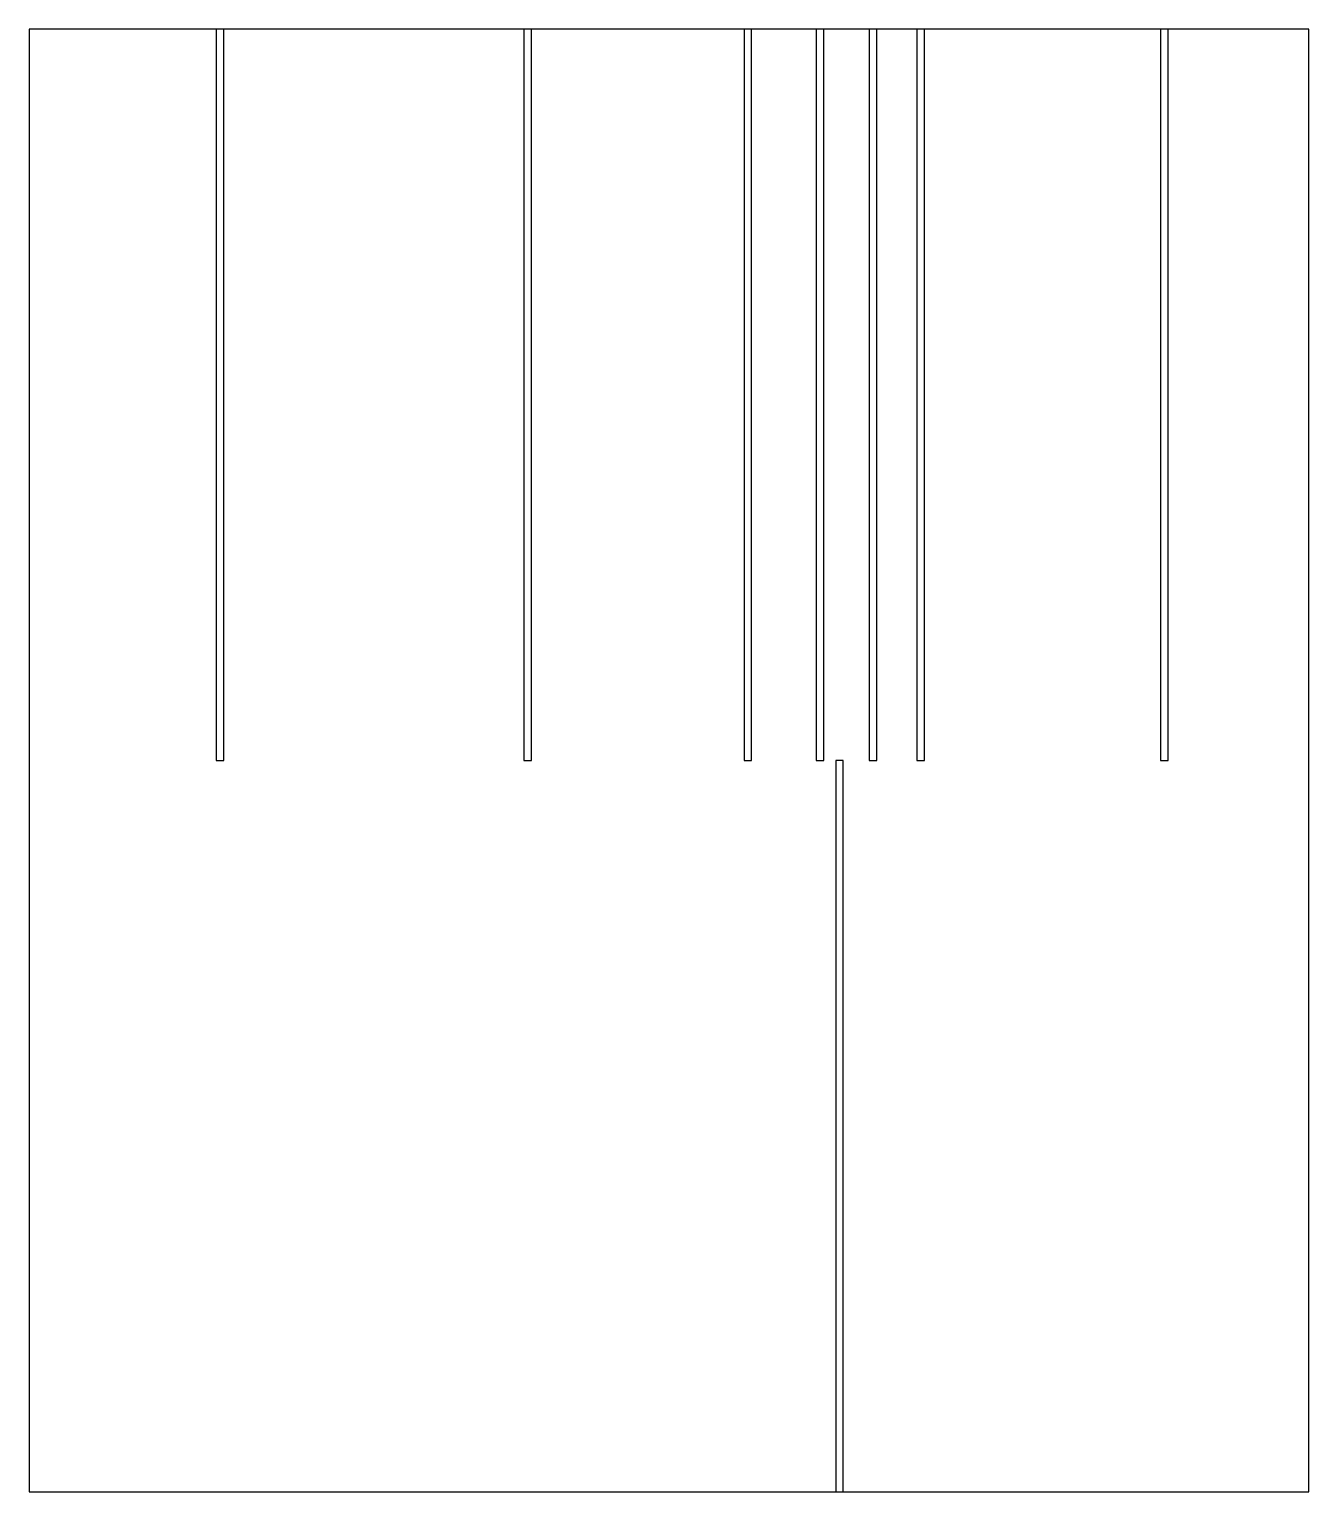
# Model space of a CAD drawing. Header units: millimetres. Extents: x 0 to 525, y 0 to 600.
import ezdxf

# ---------------------------------------------------------------- set-up
doc = ezdxf.new("R2010")
doc.units = ezdxf.units.MM
doc.layers.add('OUTLINE', color=5, linetype='Continuous')
doc.layers.add('SLOT', color=1, linetype='Continuous')

msp = doc.modelspace()

# ---------------------------------------------------------------- linework, layer by layer
at = {"layer": 'OUTLINE'}
msp.add_lwpolyline([(0, 0), (525.24, 0), (525.24, 600), (0, 600), (0, 0)], close=True, dxfattribs=at)
at = {"layer": 'SLOT'}
for points in [[(76.73, 300), (79.83, 300), (79.83, 600), (76.73, 600), (76.73, 300)], [(203.09, 300), (206.19, 300), (206.19, 600), (203.09, 600), (203.09, 300)], [(293.45, 300), (296.55, 300), (296.55, 600), (293.45, 600), (293.45, 300)], [(323.05, 300), (326.15, 300), (326.15, 600), (323.05, 600), (323.05, 300)], [(344.78, 300), (347.88, 300), (347.88, 600), (344.78, 600), (344.78, 300)], [(364.41, 300), (367.51, 300), (367.51, 600), (364.41, 600), (364.41, 300)], [(464.42, 300), (467.52, 300), (467.52, 600), (464.42, 600), (464.42, 300)], [(331.07, 0), (334.17, 0), (334.17, 300), (331.07, 300), (331.07, 0)]]:
    msp.add_lwpolyline(points, close=True, dxfattribs=at)

doc.saveas('drawing.dxf')
